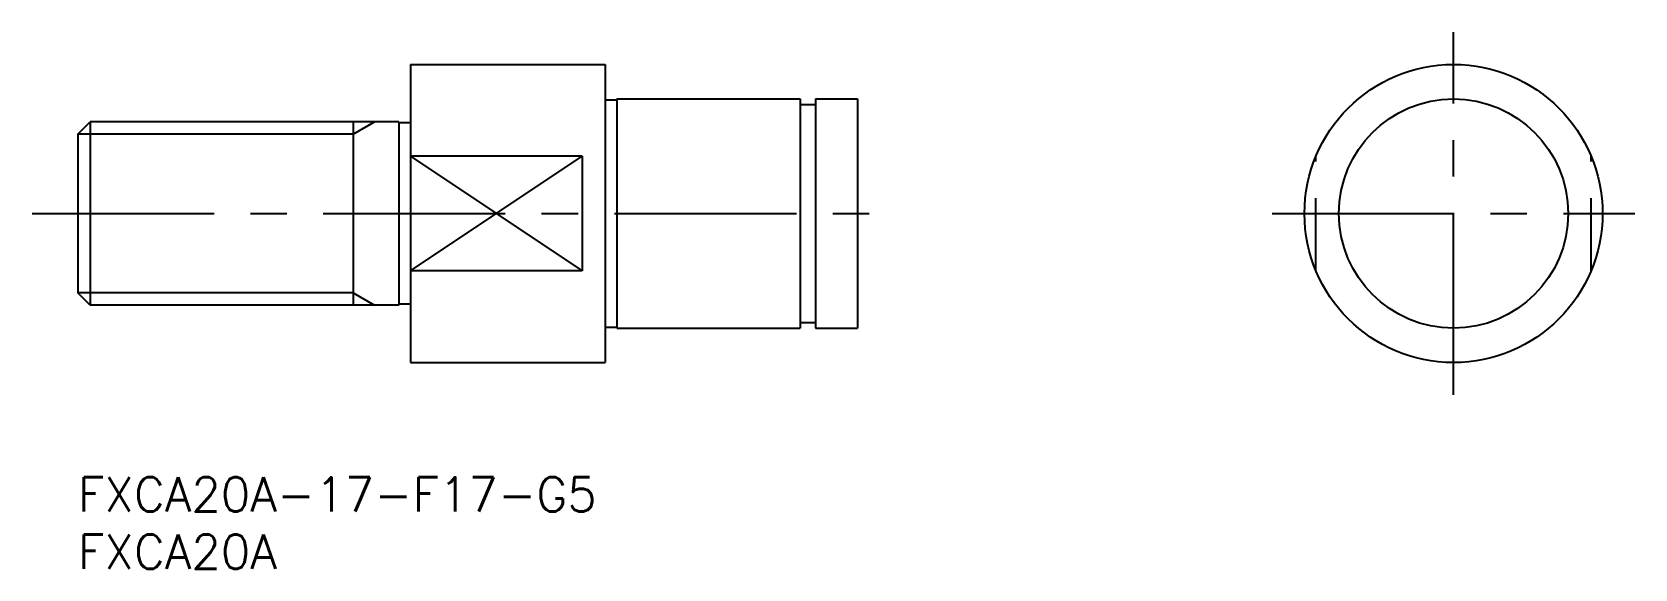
# Model space of a CAD drawing. Extents: x -4 to 136, y -8 to 39.
import ezdxf

# ---------------------------------------------------------------- set-up
doc = ezdxf.new("R2010")
doc.units = 0
doc.header["$LTSCALE"] = 0.5
doc.linetypes.add('CENTER', pattern=[50.8, 31.75, -6.35, 6.35, -6.35])
doc.linetypes.add('DASHED', pattern=[19.05, 12.7, -6.35])
for name, color, linetype in [('MSM_CENTER', 1, 'CENTER'), ('MSM_CONTINUOUS', 7, 'CONTINUOUS'), ('MSM_DASHED', 4, 'DASHED'), ('MSM_NARROW', 5, 'CONTINUOUS'), ('MSM_PART_NUMBER', 7, 'CONTINUOUS')]:
    doc.layers.add(name, color=color, linetype=linetype)
doc.styles.get("Standard").update_dxf_attribs({"font": 'txt.shx', "height": 3, "bigfont": 'bigfont.shx'})

# ---------------------------------------------------------------- blocks, each defined once
blk = doc.blocks.new('*U5')
at = {"layer": 'MSM_PART_NUMBER'}
blk.add_text('FXCA20A-17-F17-G5', height=3, dxfattribs=at).set_placement((0, -3))
blk = doc.blocks.new('*U6')
at = {"layer": 'MSM_PART_NUMBER'}
blk.add_text('FXCA20A', height=3, dxfattribs=at).set_placement((0, -8))

msp = doc.modelspace()

# ---------------------------------------------------------------- linework, layer by layer
at = {"layer": 'MSM_CENTER'}
for p, q in [((120, 7.18), (120, 38.82)), ((-4, 23), (71, 23)), ((104.18, 23), (135.82, 23))]:
    msp.add_line(p, q, dxfattribs=at)
at = {"layer": 'MSM_CONTINUOUS'}
for p, q in [((29, 36), (29, 10)), ((29, 36), (46, 36)), ((46, 36), (46, 10)), ((46, 32.9), (47, 32.9)), ((47, 33), (63, 33)), ((47, 33), (47, 13)), ((63, 33), (63, 13)), ((63, 32.5), (64.35, 32.5)), ((64.35, 33), (64.35, 13)), ((64.35, 33), (68, 33)), ((68, 33), (68, 13)), ((0, 29.92), (1.08, 31)), ((28, 31), (1.08, 31)), ((1.08, 31), (1.08, 15)), ((24, 31), (24, 15)), ((28, 31), (28, 15)), ((29, 30.9), (28, 30.9)), ((0, 29.92), (0, 16.08)), ((44, 28), (29, 28)), ((44, 28), (44, 18)), ((44, 18), (29, 18)), ((1.08, 15), (0, 16.08)), ((28, 15), (1.08, 15)), ((29, 15.1), (28, 15.1)), ((46, 13.1), (47, 13.1)), ((47, 13), (63, 13)), ((63, 13.5), (64.35, 13.5)), ((64.35, 13), (68, 13)), ((29, 10), (46, 10))]:
    msp.add_line(p, q, dxfattribs=at)
for radius in [13, 10]:
    msp.add_circle((120, 23), radius, dxfattribs=at)
at = {"layer": 'MSM_DASHED'}
for p, q in [((108, 18), (108, 28)), ((132, 18), (132, 28))]:
    msp.add_line(p, q, dxfattribs=at)
at = {"layer": 'MSM_NARROW'}
for p, q in [((24, 29.92), (25.87, 31)), ((24, 29.92), (0, 29.92)), ((29, 28), (44, 18)), ((29, 18), (44, 28)), ((24, 16.08), (0, 16.08)), ((24, 16.08), (25.87, 15))]:
    msp.add_line(p, q, dxfattribs=at)

# ---------------------------------------------------------------- block references
at = {"layer": 'MSM_CONTINUOUS'}
for name in ['*U5', '*U6']:
    msp.add_blockref(name, (0, 0), dxfattribs=at)

doc.saveas('drawing.dxf')
